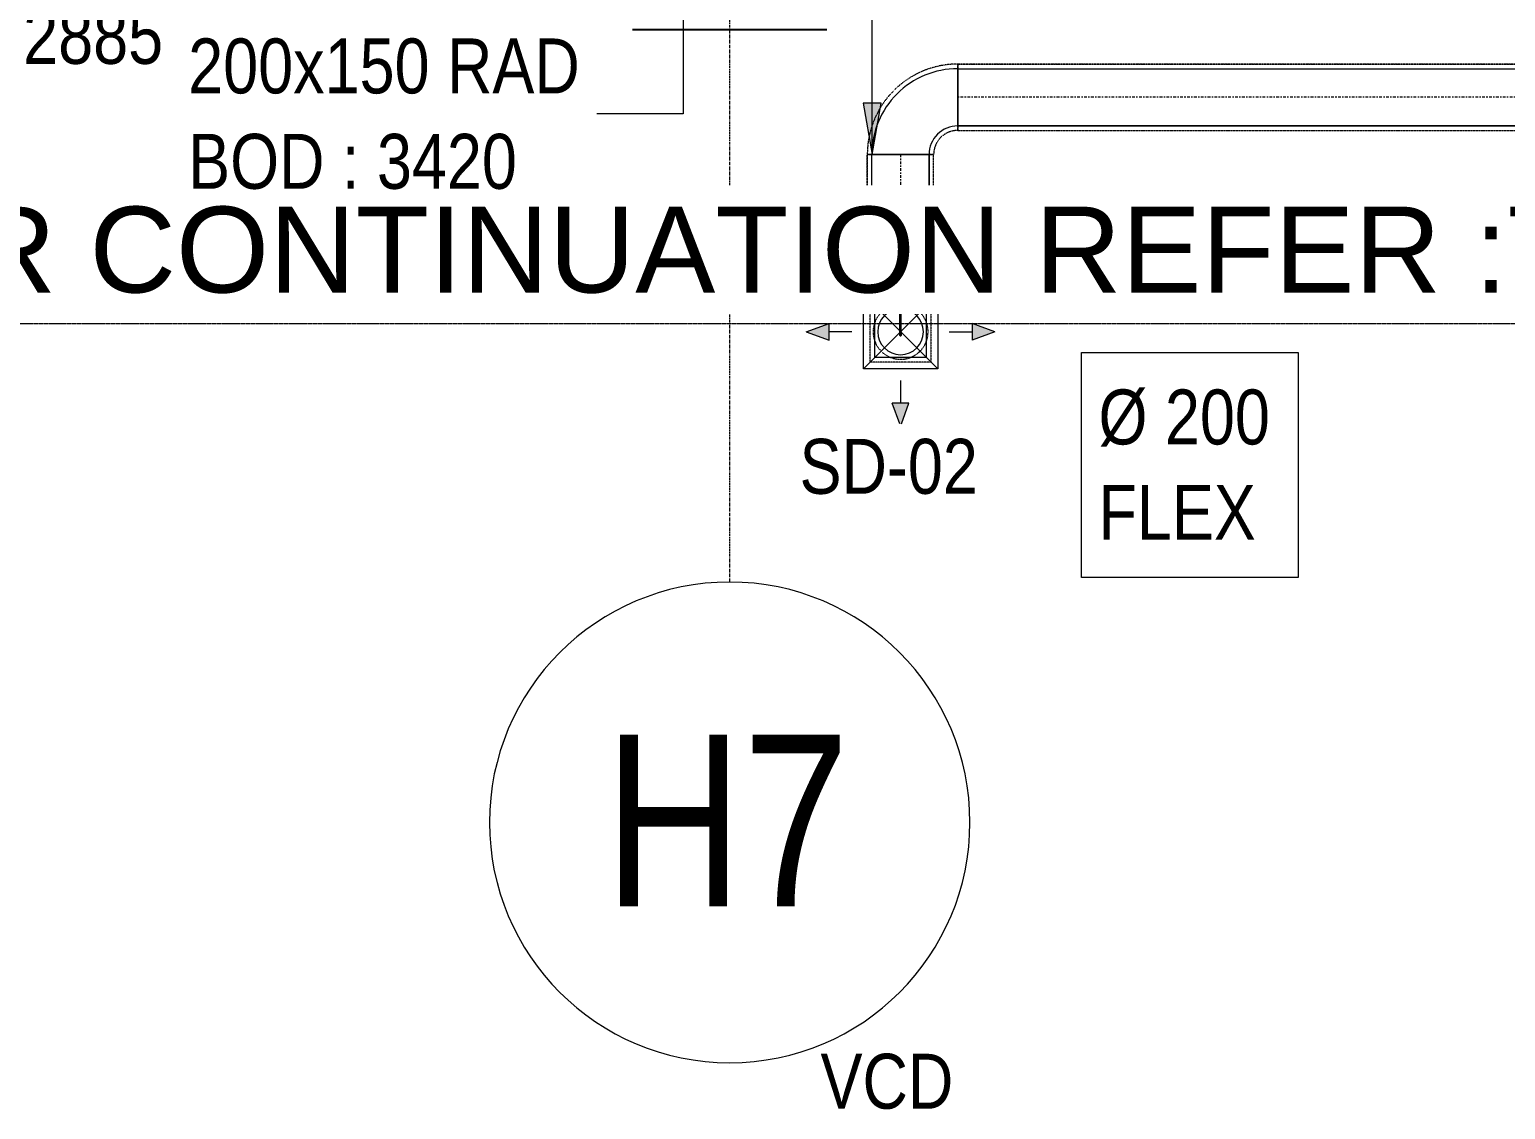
# Model space of a CAD drawing. Header units: inches. Extents: x -83664 to 20107, y -47222 to 19398.
# Drawn here: x -21032 to -14582, y -46408 to -41690 of the extents above; entities that cross this region are included whole.
import ezdxf

# ---------------------------------------------------------------- set-up
doc = ezdxf.new("R2010")
doc.units = ezdxf.units.IN
doc.header["$MEASUREMENT"] = 0
for name, pattern in [('AE7-LP-CENTER', [5.45, 3, -0.6, 1.25, -0.6]), ('Center', [29.999999, 12, -6, 6, -6]), ('Grid Line', [22.225, 12.7, -3.175, 3.175, -3.175]), ('Hidden 0_50', [1.0584, 0.5292, -0.5292])]:
    doc.linetypes.add(name, pattern=pattern)
for name, color, linetype, lineweight, true_color in [('A-ANNO-MATC', 1, 'AE7-LP-CENTER', 9, 0xff0000), ('G-ANNO-SYMB', 7, 'Continuous', 9, 0x0091c9), ('M-HVAC-DUCT', 7, 'Continuous', 9, 0xffe97f)]:
    doc.layers.add(name, color=color, linetype=linetype, lineweight=lineweight, true_color=true_color)
for name, color, linetype, lineweight in [('A-DETL-GENF', 7, 'Continuous', 9), ('A-WALL', 7, 'Continuous', 9), ('G-ANNO-TEXT', 7, 'Continuous', 9), ('M-HVAC-CDFF', 7, 'Continuous', 9), ('M-HVAC-DUCT-CNTR', 7, 'Center', 9), ('M-HVAC-DUCT-IDEN', 7, 'Continuous', 18), ('S-GRID', 7, 'Continuous', 9), ('S-GRID-IDEN', 7, 'Continuous', 9)]:
    doc.layers.add(name, color=color, linetype=linetype, lineweight=lineweight)
doc.styles.add('Arial Narrow_21', font='ARIALN.TTF', dxfattribs={"height": 240})
doc.styles.add('Arial_10', font='arial.ttf', dxfattribs={"width": 0.8, "height": 750})
doc.styles.add('Arial_11', font='arial.ttf', dxfattribs={"height": 375})

# ---------------------------------------------------------------- blocks, each defined once
blk = doc.blocks.new('M_Rectangular Elbow - Radius - 1 w-V91-FIRST FLOOR AC CONDITIONING LAYOUT - PART A')
at = {"layer": 'M-HVAC-DUCT', "color": 30, "true_color": 0xff7f00}
for p, q in [((-125, 250), (125, 250)), ((125, 250), (-125, 250)), ((-250, 125), (-250, -125)), ((-250, -125), (-250, 125))]:
    blk.add_line(p, q, dxfattribs=at)
for radius in [125, 125, 375, 375]:
    blk.add_arc((-250, 250), radius, 270, 0, dxfattribs=at)
blk = doc.blocks.new('GCE-AT-Supply Air Rectangular Diffuser - 225x225-V48-FIRST FLOOR AC CONDITIONING LAYOUT - PART A')
at = {"layer": 'A-DETL-GENF', "true_color": 0xff7f00}
for points in [[(36.4, 312.5), (0, 412.5), (-36.4, 312.5)], [(-312.5, -36.4), (-312.5, 36.4), (-412.5, 0)], [(312.5, -36.4), (412.5, 0), (312.5, 36.4)], [(3.9, -401.8), (36.4, -312.5), (-36.4, -312.5), (-3.9, -401.8)]]:
    blk.add_hatch(color=30, dxfattribs=at).paths.add_polyline_path(points)
at = {"layer": 'A-DETL-GENF', "color": 30, "true_color": 0xff7f00}
for p, q in [((0, 412.5), (-36.4, 312.5)), ((0, 412.5), (36.4, 312.5)), ((-36.4, 312.5), (36.4, 312.5)), ((0, 212.5), (0, 312.5)), ((-162.5, -162.5), (162.5, 162.5)), ((-162.5, 162.5), (162.5, -162.5)), ((-162.5, -162.5), (-162.5, 162.5)), ((-162.5, 162.5), (162.5, 162.5)), ((162.5, 162.5), (162.5, -162.5)), ((-412.5, 0), (-312.5, 36.4)), ((-312.5, -36.4), (-312.5, 36.4)), ((212.5, 0), (312.5, 0)), ((312.5, 36.4), (312.5, -36.4)), ((412.5, 0), (312.5, 36.4)), ((-412.5, 0), (-312.5, -36.4)), ((-212.5, 0), (-312.5, 0)), ((412.5, 0), (312.5, -36.4)), ((162.5, -162.5), (-162.5, -162.5)), ((0, -212.5), (0, -312.5)), ((36.4, -312.5), (-36.4, -312.5)), ((-3.9, -401.8), (-36.4, -312.5)), ((3.9, -401.8), (36.4, -312.5))]:
    blk.add_line(p, q, dxfattribs=at)
blk = doc.blocks.new('M_Rectangular to Round Transition - Angle - 45 Degree-V32-FIRST FLOOR AC CONDITIONING LAYOUT - PART A')
at = {"layer": 'M-HVAC-DUCT', "color": 30, "true_color": 0xff7f00}
for p, q in [((0, 125), (60.4, 100)), ((60.4, 100), (0, 125)), ((0, 125), (0, -125)), ((0, -125), (0, 125)), ((60.4, 0), (60.4, 100)), ((60.4, 0), (60.4, 100)), ((60.4, -100), (60.4, 0)), ((60.4, -100), (60.4, 0)), ((0, -125), (60.4, -100)), ((60.4, -100), (0, -125))]:
    blk.add_line(p, q, dxfattribs=at)
blk = doc.blocks.new('M_Rectangular to Round Transition - Angle - 45 Degree-7598641-FIRST FLOOR AC CONDITIONING LAYOUT - PART A')
at = {"layer": 'M-HVAC-DUCT', "color": 30, "true_color": 0xff7f00}
for p, q in [((98623.4, 55249.6), (98623.4, 55474.6)), ((98623.4, 55474.6), (98848.4, 55474.6)), ((98848.4, 55474.6), (98848.4, 55249.6)), ((98848.4, 55249.6), (98623.4, 55249.6))]:
    blk.add_line(p, q, dxfattribs=at)
for start, end in [(90, 180), (0, 90), (180, 270), (270, 0)]:
    blk.add_arc((98735.9, 55362.1), 100, start, end, dxfattribs=at)
blk = doc.blocks.new('TEMW-SMBZ-HO-BM-HVAC-00002_rvt-1-FIRST FLOOR AC CONDITIONING LAYOUT - PART A')
at = {"layer": 'M-HVAC-DUCT', "color": 30, "linetype": 'Hidden 0_50', "true_color": 0xff7f00}
for p, q in [((134480.9, 56531.6), (134480.9, 56241.6)), ((134480.9, 56241.6), (134480.9, 56531.6)), ((144195.4, 56531.6), (134480.9, 56531.6)), ((134480.9, 56531.6), (144195.4, 56531.6)), ((134480.9, 56241.6), (134480.9, 56531.6)), ((134480.9, 56531.6), (134480.9, 56241.6)), ((134480.9, 56241.6), (144195.4, 56241.6)), ((134480.9, 56241.6), (144195.4, 56241.6)), ((134085.9, 56136.6), (134375.9, 56136.6)), ((134375.9, 56136.6), (134085.9, 56136.6)), ((134085.9, 56136.6), (134085.9, 55601.5)), ((134085.9, 55601.5), (134085.9, 56136.6)), ((134085.9, 56136.6), (134375.9, 56136.6)), ((134375.9, 56136.6), (134085.9, 56136.6)), ((134375.9, 55601.5), (134375.9, 56136.6)), ((134375.9, 55601.5), (134375.9, 56136.6)), ((134085.9, 55601.5), (134375.9, 55601.5)), ((134375.9, 55601.5), (134085.9, 55601.5)), ((134085.9, 55601.5), (134110.9, 55541.2)), ((134110.9, 55541.2), (134085.9, 55601.5)), ((134085.9, 55601.5), (134375.9, 55601.5)), ((134375.9, 55601.5), (134085.9, 55601.5)), ((134375.9, 55601.5), (134350.9, 55541.2)), ((134350.9, 55541.2), (134375.9, 55601.5)), ((134098.9, 55494.5), (134363.9, 55494.5)), ((134098.9, 55229.5), (134098.9, 55494.5)), ((134110.9, 55541.2), (134230.9, 55541.2)), ((134110.9, 55541.2), (134230.9, 55541.2)), ((134230.9, 55541.2), (134350.9, 55541.2)), ((134230.9, 55541.2), (134350.9, 55541.2)), ((134363.9, 55494.5), (134363.9, 55229.5)), ((134363.9, 55229.5), (134098.9, 55229.5))]:
    blk.add_line(p, q, dxfattribs=at)
at = {"layer": 'M-HVAC-DUCT', "color": 30, "true_color": 0xff7f00}
for p, q in [((134480.9, 56261.6), (134480.9, 56511.6)), ((134480.9, 56511.6), (134480.9, 56261.6)), ((134480.9, 56511.6), (144195.4, 56511.6)), ((134480.9, 56511.6), (144195.4, 56511.6)), ((144195.4, 56261.6), (134480.9, 56261.6)), ((134480.9, 56261.6), (144195.4, 56261.6)), ((134355.9, 56136.6), (134105.9, 56136.6)), ((134105.9, 56136.6), (134355.9, 56136.6)), ((134105.9, 55601.5), (134105.9, 56136.6)), ((134105.9, 55601.5), (134105.9, 56136.6)), ((134355.9, 56136.6), (134355.9, 55601.5)), ((134355.9, 55601.5), (134355.9, 56136.6)), ((134355.9, 55601.5), (134105.9, 55601.5)), ((134105.9, 55601.5), (134355.9, 55601.5))]:
    blk.add_line(p, q, dxfattribs=at)
at = {"layer": 'M-HVAC-DUCT', "color": 30, "linetype": 'Hidden 0_50', "true_color": 0xff7f00}
for centre, radius, start, end in [((134480.9, 56136.6), 395, 90, 180), ((134480.9, 56136.6), 395, 90, 180), ((134480.9, 56136.6), 105, 90, 180), ((134480.9, 56136.6), 105, 90, 180), ((134231.4, 55362), 120, 90, 180), ((134231.4, 55362), 120, 0, 90), ((134231.4, 55362), 120, 180, 270), ((134231.4, 55362), 120, 270, 0)]:
    blk.add_arc(centre, radius, start, end, dxfattribs=at)
at = {"layer": 'M-HVAC-DUCT-CNTR', "color": 30, "true_color": 0xff7f00}
for p, q in [((144195.4, 56386.6), (134480.9, 56386.6)), ((134230.9, 56136.6), (134230.9, 55601.5))]:
    blk.add_line(p, q, dxfattribs=at)
at = {"layer": 'M-HVAC-DUCT-CNTR', "color": 30, "linetype": 'Continuous', "lineweight": 35, "true_color": 0xff7f00}
blk.add_open_spline([(134231.4, 55362), (134231.4, 55362), (134230.9, 55265.7), (134230.9, 55541.2)], degree=3, dxfattribs=at)
at = {"layer": 'M-HVAC-CDFF', "color": 6, "linetype": 'Hidden 0_50', "lineweight": 9, "true_color": 0xff00ff}
blk.add_blockref('GCE-AT-Supply Air Rectangular Diffuser - 225x225-V48-FIRST FLOOR AC CONDITIONING LAYOUT - PART A', (134231.4, 55362), dxfattribs=at)
at = {"layer": 'M-HVAC-DUCT', "color": 6, "linetype": 'Hidden 0_50', "lineweight": 9, "true_color": 0xff00ff}
for name, p, rotation in [('M_Rectangular Elbow - Radius - 1 w-V91-FIRST FLOOR AC CONDITIONING LAYOUT - PART A', (134230.9, 56386.6), 180), ('M_Rectangular to Round Transition - Angle - 45 Degree-V32-FIRST FLOOR AC CONDITIONING LAYOUT - PART A', (134230.9, 55601.5), 270)]:
    blk.add_blockref(name, p, dxfattribs=dict(at, rotation=rotation))
blk.add_blockref('M_Rectangular to Round Transition - Angle - 45 Degree-7598641-FIRST FLOOR AC CONDITIONING LAYOUT - PART A', (35495.4, -0.1), dxfattribs=at)
blk = doc.blocks.new('TEMW-SMBZ-HO-BM-HVAC-00002_rvt-2-FIRST FLOOR AC CONDITIONING LAYOUT - PART A')
at = {"layer": 'M-HVAC-DUCT', "color": 30, "linetype": 'Hidden 0_50', "true_color": 0xff7f00}
for p, q in [((134480.9, 56531.6), (134480.9, 56241.6)), ((134480.9, 56241.6), (134480.9, 56531.6)), ((144195.4, 56531.6), (134480.9, 56531.6)), ((134480.9, 56531.6), (144195.4, 56531.6)), ((134480.9, 56241.6), (134480.9, 56531.6)), ((134480.9, 56531.6), (134480.9, 56241.6)), ((134480.9, 56241.6), (144195.4, 56241.6)), ((134480.9, 56241.6), (144195.4, 56241.6)), ((134085.9, 56136.6), (134375.9, 56136.6)), ((134375.9, 56136.6), (134085.9, 56136.6)), ((134085.9, 56136.6), (134085.9, 55601.5)), ((134085.9, 55601.5), (134085.9, 56136.6)), ((134085.9, 56136.6), (134375.9, 56136.6)), ((134375.9, 56136.6), (134085.9, 56136.6)), ((134375.9, 55601.5), (134375.9, 56136.6)), ((134375.9, 55601.5), (134375.9, 56136.6)), ((134085.9, 55601.5), (134375.9, 55601.5)), ((134375.9, 55601.5), (134085.9, 55601.5)), ((134085.9, 55601.5), (134110.9, 55541.2)), ((134110.9, 55541.2), (134085.9, 55601.5)), ((134085.9, 55601.5), (134375.9, 55601.5)), ((134375.9, 55601.5), (134085.9, 55601.5)), ((134375.9, 55601.5), (134350.9, 55541.2)), ((134350.9, 55541.2), (134375.9, 55601.5)), ((134098.9, 55494.5), (134363.9, 55494.5)), ((134098.9, 55229.5), (134098.9, 55494.5)), ((134110.9, 55541.2), (134230.9, 55541.2)), ((134110.9, 55541.2), (134230.9, 55541.2)), ((134230.9, 55541.2), (134350.9, 55541.2)), ((134230.9, 55541.2), (134350.9, 55541.2)), ((134363.9, 55494.5), (134363.9, 55229.5)), ((134363.9, 55229.5), (134098.9, 55229.5))]:
    blk.add_line(p, q, dxfattribs=at)
at = {"layer": 'M-HVAC-DUCT', "color": 30, "true_color": 0xff7f00}
for p, q in [((134480.9, 56261.6), (134480.9, 56511.6)), ((134480.9, 56511.6), (134480.9, 56261.6)), ((134480.9, 56511.6), (144195.4, 56511.6)), ((134480.9, 56511.6), (144195.4, 56511.6)), ((144195.4, 56261.6), (134480.9, 56261.6)), ((134480.9, 56261.6), (144195.4, 56261.6)), ((134355.9, 56136.6), (134105.9, 56136.6)), ((134105.9, 56136.6), (134355.9, 56136.6)), ((134105.9, 55601.5), (134105.9, 56136.6)), ((134105.9, 55601.5), (134105.9, 56136.6)), ((134355.9, 56136.6), (134355.9, 55601.5)), ((134355.9, 55601.5), (134355.9, 56136.6)), ((134355.9, 55601.5), (134105.9, 55601.5)), ((134105.9, 55601.5), (134355.9, 55601.5))]:
    blk.add_line(p, q, dxfattribs=at)
at = {"layer": 'M-HVAC-DUCT', "color": 30, "linetype": 'Hidden 0_50', "true_color": 0xff7f00}
for centre, radius, start, end in [((134480.9, 56136.6), 395, 90, 180), ((134480.9, 56136.6), 395, 90, 180), ((134480.9, 56136.6), 105, 90, 180), ((134480.9, 56136.6), 105, 90, 180), ((134231.4, 55362), 120, 90, 180), ((134231.4, 55362), 120, 0, 90), ((134231.4, 55362), 120, 180, 270), ((134231.4, 55362), 120, 270, 0)]:
    blk.add_arc(centre, radius, start, end, dxfattribs=at)
at = {"layer": 'M-HVAC-DUCT-CNTR', "color": 30, "true_color": 0xff7f00}
for p, q in [((144195.4, 56386.6), (134480.9, 56386.6)), ((134230.9, 56136.6), (134230.9, 55601.5))]:
    blk.add_line(p, q, dxfattribs=at)
at = {"layer": 'M-HVAC-DUCT-CNTR', "color": 30, "linetype": 'Continuous', "lineweight": 35, "true_color": 0xff7f00}
blk.add_open_spline([(134231.4, 55362), (134231.4, 55362), (134230.9, 55265.7), (134230.9, 55541.2)], degree=3, dxfattribs=at)
at = {"layer": 'M-HVAC-CDFF', "color": 6, "linetype": 'Hidden 0_50', "lineweight": 9, "true_color": 0xff00ff}
blk.add_blockref('GCE-AT-Supply Air Rectangular Diffuser - 225x225-V48-FIRST FLOOR AC CONDITIONING LAYOUT - PART A', (134231.4, 55362), dxfattribs=at)
at = {"layer": 'M-HVAC-DUCT', "color": 6, "linetype": 'Hidden 0_50', "lineweight": 9, "true_color": 0xff00ff}
for name, p, rotation in [('M_Rectangular Elbow - Radius - 1 w-V91-FIRST FLOOR AC CONDITIONING LAYOUT - PART A', (134230.9, 56386.6), 180), ('M_Rectangular to Round Transition - Angle - 45 Degree-V32-FIRST FLOOR AC CONDITIONING LAYOUT - PART A', (134230.9, 55601.5), 270)]:
    blk.add_blockref(name, p, dxfattribs=dict(at, rotation=rotation))
blk.add_blockref('M_Rectangular to Round Transition - Angle - 45 Degree-7598641-FIRST FLOOR AC CONDITIONING LAYOUT - PART A', (35495.4, -0.1), dxfattribs=at)
blk = doc.blocks.new('SMBZ_Hospital Arch Model_2026_01_29_rvt-1-FIRST FLOOR AC CONDITIONING LAYOUT - PART A')
at = {"layer": 'A-WALL', "color": 9, "lineweight": 25, "true_color": 0xbbbbbb}
blk.add_line((133059.4, 56682.7), (133909.4, 56682.7), dxfattribs=at)
at = {"layer": 'A-WALL', "color": 9, "true_color": 0xbbbbbb}
blk.add_line((133909.4, 56682.7), (133059.4, 56682.7), dxfattribs=at)
blk = doc.blocks.new('Grid - Grid Head-AE7-24584-FIRST FLOOR AC CONDITIONING LAYOUT - PART A')
at = {"layer": 'S-GRID-IDEN', "color": 9, "true_color": 0xbbbbbb}
for start, end in [(360, 180), (180, 360)]:
    blk.add_arc((0, 0), 7, start, end, dxfattribs=at)

msp = doc.modelspace()

# ---------------------------------------------------------------- hatches: boundary and pattern name
at = {"layer": 'M-HVAC-DUCT-IDEN', "lineweight": 9}
msp.add_hatch(color=256, dxfattribs=at).paths.add_polyline_path([(-17349.7, -42235.6), (-17310.1, -42010.6), (-17389.4, -42010.6)])

# ---------------------------------------------------------------- linework, layer by layer
at = {"layer": 'A-ANNO-MATC'}
msp.add_line((-79564.5, -42973.2), (20076.9, -42973.2), dxfattribs=at)
at = {"layer": 'G-ANNO-TEXT', "flags": 128}
msp.add_lwpolyline([(-16435.3, -43099.9), (-15488, -43099.9), (-15488, -44083.9), (-16435.3, -44083.9)], close=True, dxfattribs=at)
at = {"layer": 'M-HVAC-DUCT-IDEN', "lineweight": 9}
for p, q in [((-18175.1, -38005.7), (-18175.1, -42058.2)), ((-17349.7, -42235.6), (-17349.7, -41333.7)), ((-18175.1, -42058.2), (-18552.4, -42058.2)), ((-17310.1, -42010.6), (-17389.4, -42010.6)), ((-17389.4, -42010.6), (-17349.7, -42235.6)), ((-17349.7, -42235.6), (-17310.1, -42010.6))]:
    msp.add_line(p, q, dxfattribs=at)
at = {"layer": 'S-GRID', "color": 254, "linetype": 'Grid Line', "true_color": 0xdcdcdc}
msp.add_line((-17972.3, -44103.7), (-17972.3, 15149.1), dxfattribs=at)

# ---------------------------------------------------------------- block references
at = {"lineweight": 5}
for name in ['SMBZ_Hospital Arch Model_2026_01_29_rvt-1-FIRST FLOOR AC CONDITIONING LAYOUT - PART A', 'TEMW-SMBZ-HO-BM-HVAC-00002_rvt-1-FIRST FLOOR AC CONDITIONING LAYOUT - PART A', 'TEMW-SMBZ-HO-BM-HVAC-00002_rvt-2-FIRST FLOOR AC CONDITIONING LAYOUT - PART A']:
    msp.add_blockref(name, (-151456.7, -98372.2), dxfattribs=at)
at = {"layer": 'S-GRID-IDEN', "color": 9, "true_color": 0xbbbbbb, "xscale": 149.9999999999999, "yscale": 149.9999999999999, "zscale": 149.9999999999999}
msp.add_blockref('Grid - Grid Head-AE7-24584-FIRST FLOOR AC CONDITIONING LAYOUT - PART A', (-17972.3, -45153.7), dxfattribs=at)

# ---------------------------------------------------------------- texts
at = {"layer": 'G-ANNO-TEXT', "char_height": 240, "attachment_point": 1, "style": 'Arial Narrow_21'}
for s, insert, width in [('Ø 200', (-16360.3, -43262.3), 937.974), ('SD-02', (-17666.8, -43477.9), 986.076), ('FLEX', (-16360.3, -43679), 865.822), ('VCD', (-17575.1, -46164.5), 733.544)]:
    msp.add_mtext(s, dxfattribs=dict(at, insert=insert, width=width))
at = {"layer": 'M-HVAC-DUCT-IDEN', "lineweight": 9, "char_height": 240, "attachment_point": 1, "style": 'Arial Narrow_21'}
for s, insert, width in [('BOD : 2885', (-21885, -41599.6), 1803.797), ('200x150 RAD', (-20338.9, -41728.6), 2152.531)]:
    msp.add_mtext(s, dxfattribs=dict(at, insert=insert, width=width))
at = {"layer": 'S-GRID-IDEN', "color": 9, "true_color": 0xbbbbbb, "insert": (-18520.3, -44769.8), "char_height": 750, "width": 1317.974, "attachment_point": 1, "style": 'Arial_10'}
msp.add_mtext('H7', dxfattribs=at)

# ---------------------------------------------------------------- next in the draw order: texts
at = {"layer": 'G-ANNO-SYMB', "color": 7, "insert": (-22021.9, -42463.5), "char_height": 375, "width": 20815.816, "attachment_point": 1, "style": 'Arial_11', "bg_fill": 3, "box_fill_scale": 1.25, "bg_fill_color": 256, "bg_fill_true_color": 13158600, "bg_fill_transparency": 0}
msp.add_mtext('FOR CONTINUATION REFER :TEMW-SMBZH-HO-SD-ME-AC-FF-100 C', dxfattribs=at)

# ---------------------------------------------------------------- next in the draw order: texts
at = {"layer": 'M-HVAC-DUCT-IDEN', "lineweight": 9, "insert": (-20338.9, -42145.4), "char_height": 240, "width": 1803.797, "attachment_point": 1, "style": 'Arial Narrow_21'}
msp.add_mtext('BOD : 3420', dxfattribs=at)

doc.saveas('drawing.dxf')
